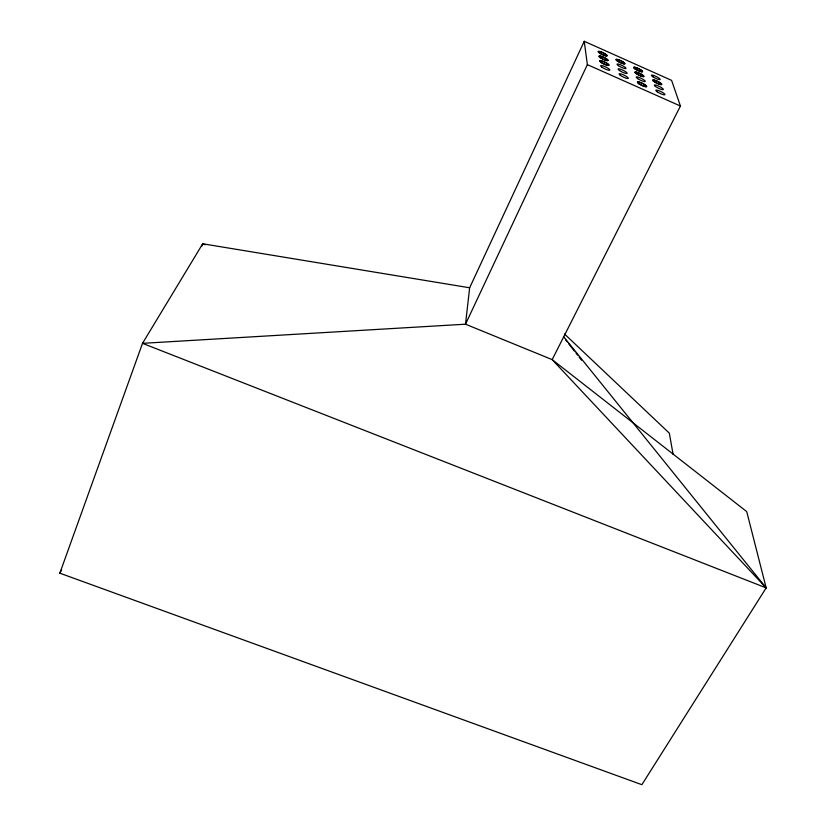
<?xml version="1.0" encoding="UTF-8"?>
<svg xmlns="http://www.w3.org/2000/svg" width="826" height="826" viewBox="0 0 826 826"><rect width="100%" height="100%" fill="white"/><g stroke="black" fill="none" stroke-linecap="round" stroke-linejoin="round"><path stroke-width="1.24" d="M469.643 287.778L465.513 324.195L552.181 359.63L746.725 511.614L766.167 587.885L641.864 784.7L59.833 573.182L142.516 343.337L202.7 243.784L469.643 287.778L584.24 41.3L671.61 80.38L680.428 106.027L552.181 359.63L766.167 587.885L142.516 343.337L465.513 324.195L587.358 64.624L584.24 41.3M201.812 246.2L202.7 243.784L205.085 244.754M59.833 573.182L61.671 569.795M587.358 64.624L680.428 106.027M564.447 333.941L669.318 433.144L673.087 454.341M563.466 336.564L766.167 587.885M565.634 339.847L567.225 341.881M568.815 343.915L574.369 351.029M575.959 353.063L577.55 355.097M579.129 357.131L581.514 360.188M599.459 52.864A4.925 0.95 25.6 0 0 606.965 55.889A4.925 0.95 25.6 0 0 601.689 52.141A4.925 0.95 25.6 0 0 599.459 52.864M599.428 52.936A4.915 0.95 25.6 0 0 606.934 55.962A4.915 0.95 25.6 0 0 601.648 52.214A4.915 0.95 25.6 0 0 599.428 52.936M617.435 60.928A4.904 0.95 25.8 0 0 624.786 63.798A4.904 0.95 25.8 0 0 619.18 59.978A4.904 0.95 25.8 0 0 617.435 60.928M617.394 61A4.904 0.95 25.8 0 0 624.755 63.87A4.904 0.95 25.8 0 0 619.149 60.05A4.904 0.95 25.8 0 0 617.394 61M635.297 68.94A4.894 0.94 25.9 0 0 642.514 71.676A4.894 0.94 25.9 0 0 636.67 67.804A4.894 0.94 25.9 0 0 635.297 68.94M635.256 69.012A4.894 0.94 25.9 0 0 642.473 71.748A4.894 0.94 25.9 0 0 636.639 67.866A4.894 0.94 25.9 0 0 635.256 69.012M653.118 76.932A4.884 0.94 26.1 0 0 660.16 79.523A4.884 0.94 26.1 0 0 654.068 75.589A4.884 0.94 26.1 0 0 653.118 76.932M600.172 57.448A4.987 0.981 25.6 0 0 607.822 60.556A4.987 0.981 25.6 0 0 602.608 56.788A4.987 0.981 25.6 0 0 600.172 57.448M600.141 57.521A4.987 0.981 25.6 0 0 607.791 60.639A4.987 0.981 25.6 0 0 602.577 56.86A4.987 0.981 25.6 0 0 600.141 57.521M601.524 62.569A5.049 1.002 25.7 0 0 608.907 65.254A5.049 1.002 25.7 0 0 602.743 61.227A5.049 1.002 25.7 0 0 601.524 62.569M601.493 62.642A5.049 1.002 25.7 0 0 608.876 65.326A5.049 1.002 25.7 0 0 602.712 61.31A5.049 1.002 25.7 0 0 601.493 62.642M601.751 67.03A5.111 1.032 25.7 0 0 609.629 70.272A5.111 1.032 25.7 0 0 604.415 66.39A5.111 1.032 25.7 0 0 601.751 67.03M618.447 65.657A4.966 0.971 25.8 0 0 625.902 68.558A4.966 0.971 25.8 0 0 620.233 64.665A4.966 0.971 25.8 0 0 618.447 65.657M619.686 70.644A5.039 1.002 25.8 0 0 627.099 73.4A5.039 1.002 25.8 0 0 621.049 69.384A5.039 1.002 25.8 0 0 619.686 70.644M620.295 75.29A5.101 1.022 25.8 0 0 628.111 78.48A5.101 1.022 25.8 0 0 622.763 74.567A5.101 1.022 25.8 0 0 620.295 75.29M636.041 73.411A4.956 0.971 25.9 0 0 643.671 76.601A4.956 0.971 25.9 0 0 638.601 72.853A4.956 0.971 25.9 0 0 636.041 73.411A4.956 0.971 25.9 0 0 643.63 76.673A4.956 0.971 25.9 0 0 638.57 72.925A4.956 0.971 25.9 0 0 636.01 73.483M653.882 81.361A4.946 0.96 26.1 0 0 661.492 84.572A4.946 0.96 26.1 0 0 656.463 80.824A4.946 0.96 26.1 0 0 653.882 81.361M653.851 81.433A4.946 0.96 26.1 0 0 661.45 84.644A4.946 0.96 26.1 0 0 656.422 80.896A4.946 0.96 26.1 0 0 653.851 81.433M637.693 78.625A5.028 0.991 26 0 0 645.178 81.516A5.028 0.991 26 0 0 639.376 77.541A5.028 0.991 26 0 0 637.693 78.625M655.39 86.4A5.018 0.991 26.1 0 0 663.092 89.642A5.018 0.991 26.1 0 0 657.971 85.811A5.018 0.991 26.1 0 0 655.39 86.4M639.117 83.777A5.09 1.022 26 0 0 646.613 86.596A5.09 1.022 26 0 0 640.553 82.517A5.09 1.022 26 0 0 639.117 83.777M639.076 83.849A5.09 1.022 26 0 0 646.582 86.668A5.09 1.022 26 0 0 640.522 82.59A5.09 1.022 26 0 0 639.076 83.849M657.31 91.841A5.08 1.012 26.1 0 0 664.868 94.773A5.08 1.012 26.1 0 0 659.003 90.726A5.08 1.012 26.1 0 0 657.31 91.841"/></g></svg>
